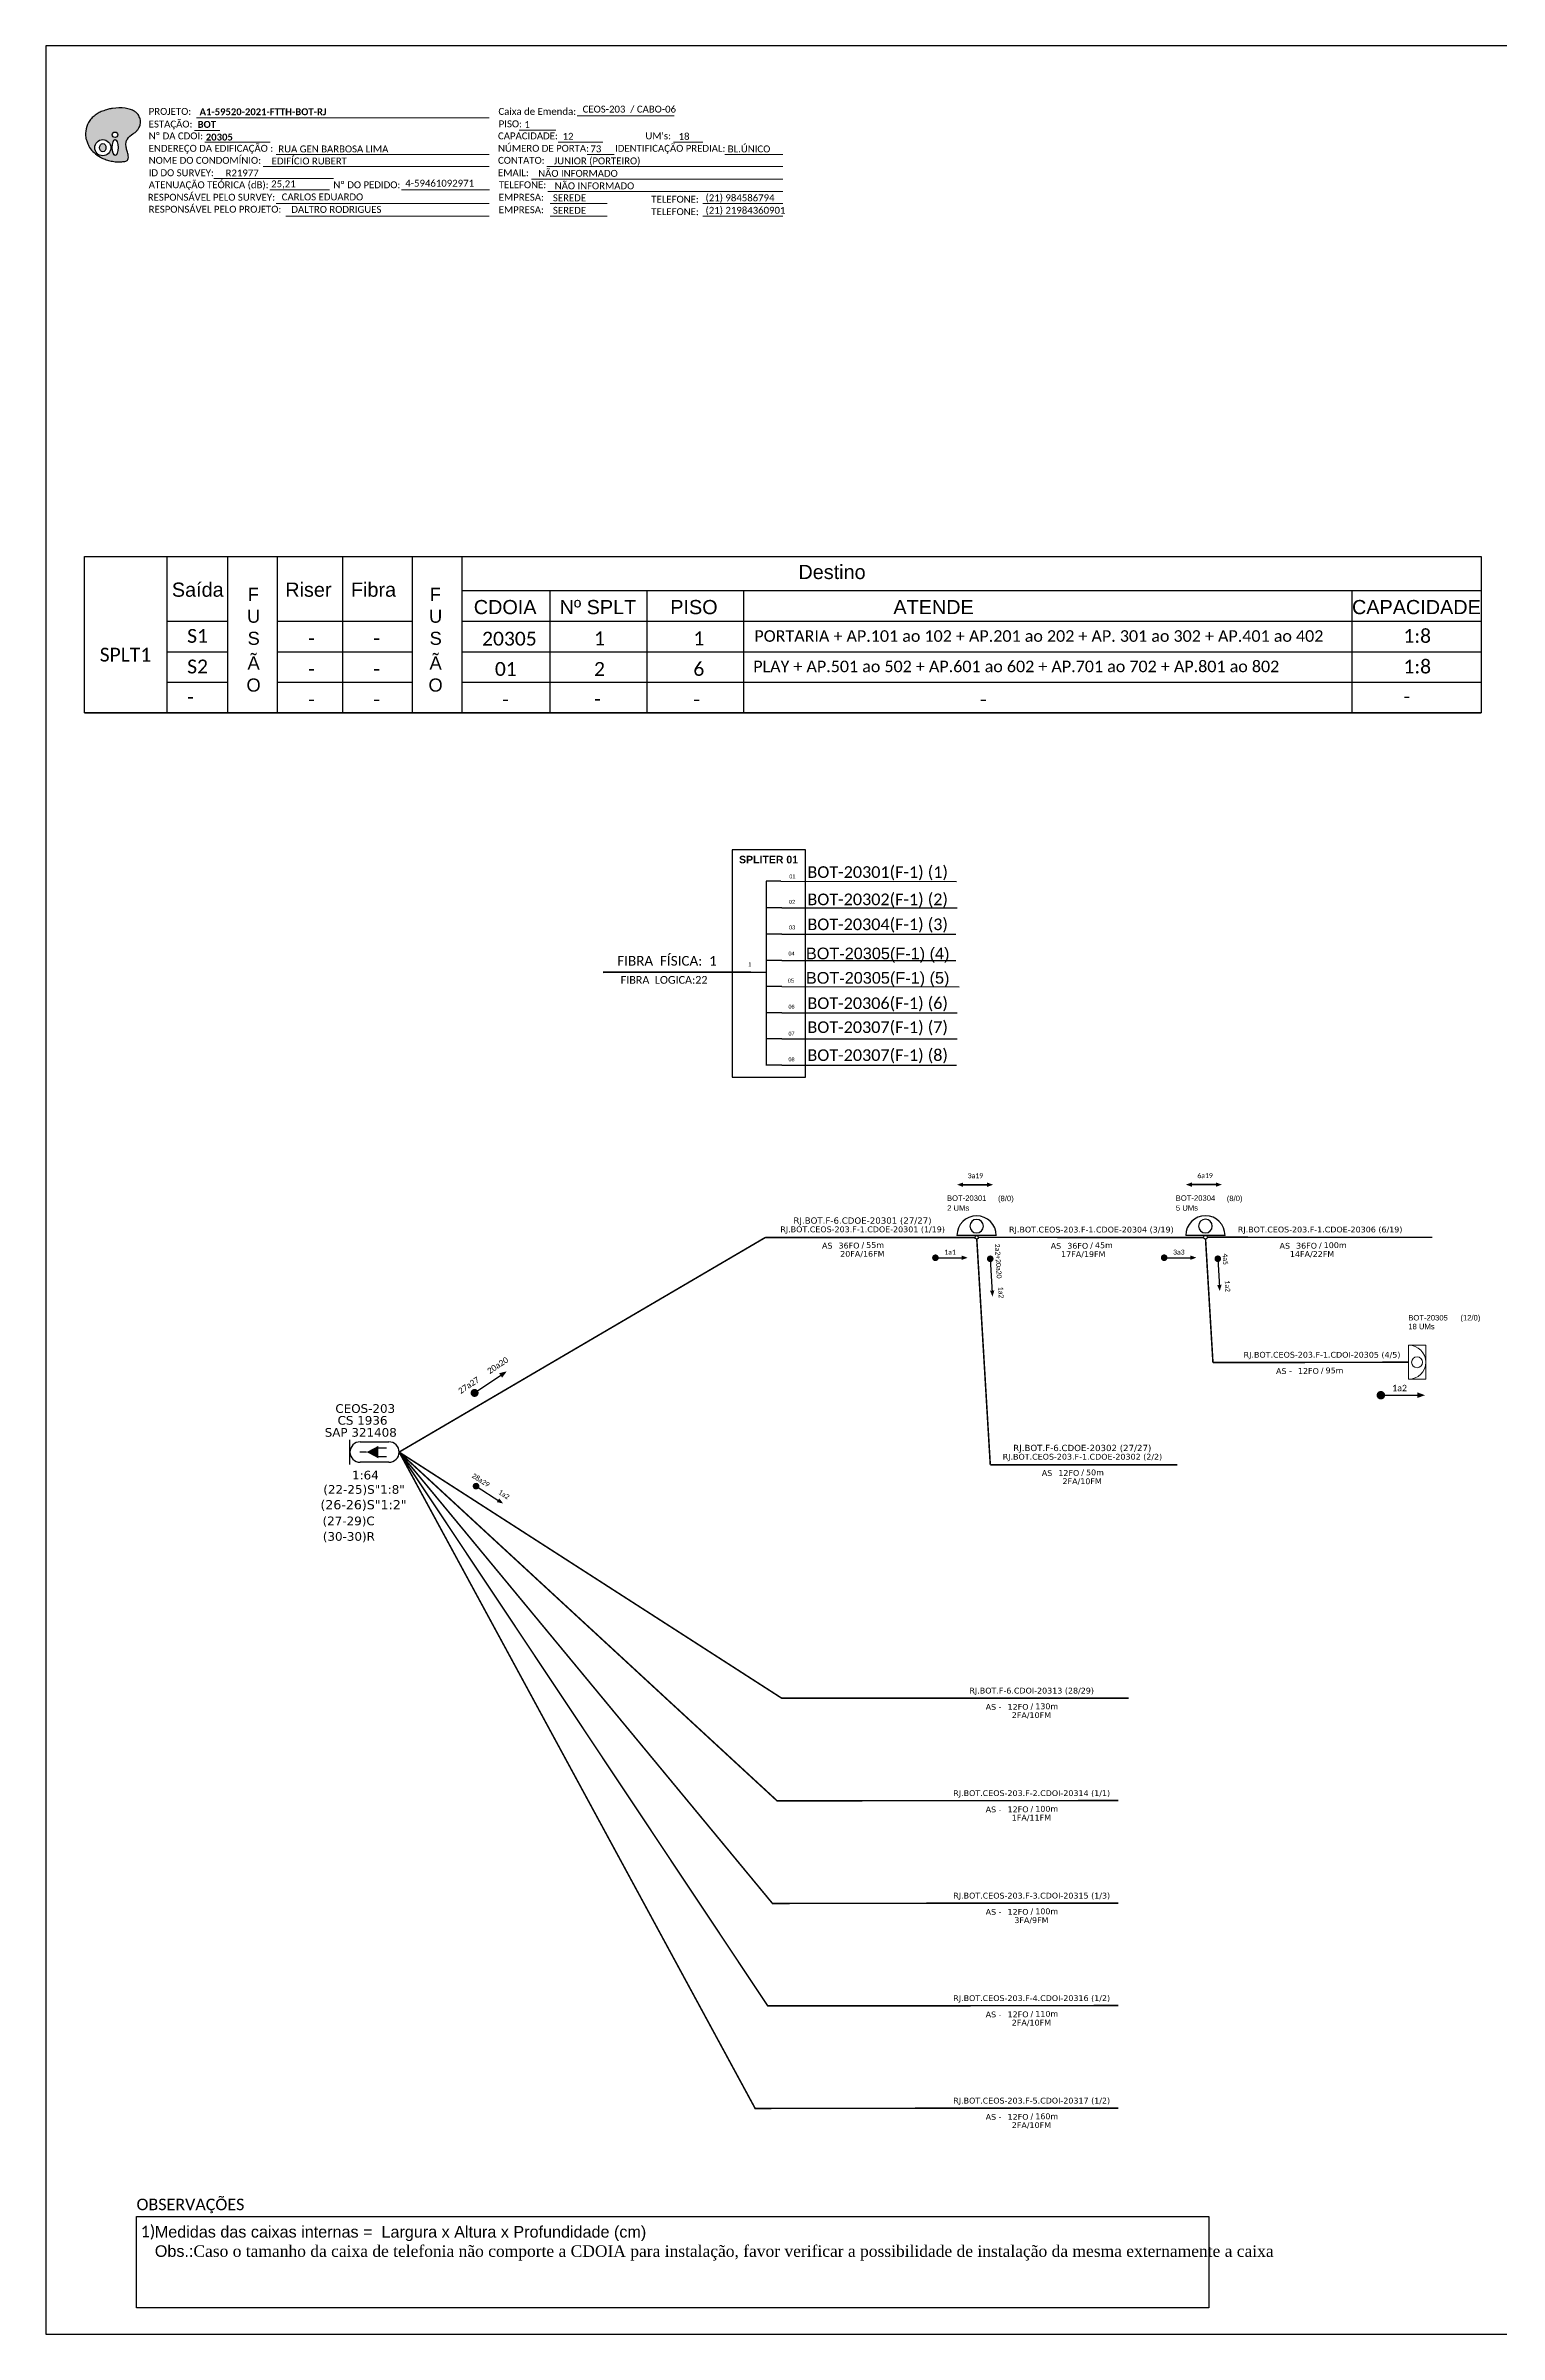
# Model space of a CAD drawing. Header units: metres. Extents: x -1286 to -445, y -500 to 94.
# Drawn here: x -1286 to -909, y -500 to 94 of the extents above; entities that cross this region are included whole.
import ezdxf
from ezdxf.enums import TextEntityAlignment as Align

# ---------------------------------------------------------------- set-up
doc = ezdxf.new("R2010")
doc.units = ezdxf.units.M
for name, color, linetype, lineweight in [("20.0-LEGENDA DOS CDO'S", 1, 'Continuous', 0), ('20.1-CDO_INTERIOR', 1, 'Continuous', 0), ('20.2-CDO_POSTE', 1, 'Continuous', 5), ('40.1-ETIQUETAS', 1, 'Continuous', 20)]:
    doc.layers.add(name, color=color, linetype=linetype, lineweight=lineweight)
for name, color, linetype in [('20.4-CEOS', 1, 'Continuous'), ('CAP a instalar', 1, 'Continuous'), ('CD a instalar', 1, 'Continuous'), ('label_cabos', 7, 'Continuous'), ('SETA', 7, 'Continuous'), ('texto', 255, 'Continuous'), ('UNIFILAR', 7, 'Continuous')]:
    doc.layers.add(name, color=color, linetype=linetype)
doc.styles.add('ARIAL', font='arial.ttf')
doc.styles.add('siredit', font='verdana.ttf')
doc.styles.add('WMF-Calibri0', font='calibri.ttf')
doc.styles.add('WMF-Calibri1', font='calibrib.ttf')
doc.linetypes.add('FENCELINE1', pattern='A,0.25,-0.1,[133,ltypeshp.shx,S=0.1,R=0,X=-0.1,Y=0],-0.1,1', length=1.45)

# ---------------------------------------------------------------- blocks, each defined once
blk = doc.blocks.new('OI')
h = blk.add_hatch(color=40)
edge = h.paths.add_edge_path()
edge.add_spline(control_points=[(4.35, -0.67), (3.92, -0.99), (3.26, -1.5), (2.81, -2.59), (2.9, -3.5), (3.06, -4.27), (3.31, -4.85), (3.37, -5.39), (3.4, -5.88), (3.2, -6.4), (2.54, -6.61), (1.65, -6.63), (0.55, -6.67), (-0.56, -6.42), (-1.61, -6.14), (-2.77, -5.61), (-3.92, -4.77), (-4.89, -3.7), (-5.34, -2.65), (-5.6, -1.94), (-5.85, -0.96), (-5.71, 0.47), (-5.1, 2.02), (-4.14, 3.02), (-3.3, 3.61), (-2.37, 4.16), (-1.36, 4.44), (-0.56, 4.7), (0.79, 4.85), (2.24, 4.97), (3.79, 4.57), (4.67, 4.21), (5.44, 3.65), (5.76, 2.99), (6.03, 2.21), (6.01, 1.46), (5.72, 0.64), (5.31, 0.08), (4.88, -0.38), (4.51, -0.55), (4.35, -0.67)], knot_values=[0, 0, 0, 0, 1.60434, 2.417191, 3.427595, 4.282808, 4.776746, 5.304182, 5.888771, 6.258406, 6.858137, 7.79129, 8.986195, 10.124242, 11.187857, 12.242908, 13.953784, 15.414161, 16.515391, 17.349188, 17.675853, 19.552021, 21.515531, 22.568638, 23.63245, 24.621084, 25.782718, 26.745347, 27.142653, 29.870543, 31.004649, 31.921532, 32.709589, 33.801391, 34.042471, 35.192333, 35.971461, 36.628871, 37.254359, 37.836911, 37.836911, 37.836911, 37.836911], degree=3, periodic=0)
h.paths.add_polyline_path([(1.13, -0.87, -1), (-0.04, -0.87, -1)], flags=16)
edge = h.paths.add_edge_path(flags=16)
edge.add_ellipse((0.56, -3.59), major_axis=(-0.02, 1.71), ratio=0.361305, start_angle=0, end_angle=360)
h.paths.add_polyline_path([(-0.36, -3.62, -1), (-3.8, -3.62, -1)], flags=16)
edge = h.paths.add_edge_path(flags=0)
edge.add_ellipse((-2.08, -3.62), major_axis=(0, 0.885), ratio=0.758294, start_angle=0, end_angle=360)
at = {"color": 40}
for centre, radius in [((-2.08, -3.62), 1.72), ((0.54, -0.87), 0.587)]:
    blk.add_circle(centre, radius, dxfattribs=at)
blk.add_ellipse((-2.08, -3.62), major_axis=(0, 0.885), ratio=0.758294, start_param=-3.141592653589792, end_param=3.141592653589792, dxfattribs=at)
blk.add_ellipse((0.56, -3.59), major_axis=(-0.02, 1.71), ratio=0.361305, dxfattribs=at)
at = {"color": 40, "start_tangent": (-0.800898, -0.598801), "end_tangent": (-0.800898, -0.598801)}
blk.add_spline([(4.35, -0.67), (3.2, -1.78), (2.9, -2.54), (2.92, -3.55), (3.12, -4.38), (3.28, -4.85), (3.37, -5.37), (3.35, -5.95), (3.2, -6.29), (2.66, -6.55), (1.73, -6.63), (0.54, -6.62), (-0.58, -6.41), (-1.6, -6.11), (-2.56, -5.67), (-3.95, -4.67), (-4.89, -3.56), (-5.37, -2.56), (-5.64, -1.78), (-5.72, -1.46), (-5.63, 0.42), (-4.84, 2.22), (-4.13, 2.99), (-3.27, 3.62), (-2.4, 4.09), (-1.3, 4.47), (-0.37, 4.72), (0.02, 4.77), (2.75, 4.8), (3.85, 4.53), (4.69, 4.16), (5.31, 3.68), (5.85, 2.73), (5.93, 2.5), (5.94, 1.35), (5.67, 0.62), (5.29, 0.08), (4.84, -0.36), (4.35, -0.67)], degree=3, dxfattribs=at)
blk = doc.blocks.new('CDOI_INT')
at = {"layer": '20.1-CDO_INTERIOR', "color": 0, "lineweight": 18}
blk.add_lwpolyline([(4.25, -4.25), (4.25, 4.25), (0, 4.25), (0, -4.25)], close=True, dxfattribs=at)
blk.add_circle((2.12, 0), 1.36, dxfattribs=at)
blk.add_arc((0, 0), 4.25, 270, 90, dxfattribs=at)
at = {"layer": "20.0-LEGENDA DOS CDO'S", "color": 0, "style": 'ARIAL'}
for tag, p in [('CDO_N', (-0.08, 10.38)), ('SPLITER_1', (21.18, 10.38)), ('SAP', (-0.08, 6.23)), ('SURVEY', (-0.08, 8.2)), ('SPLITER_2', (21.19, 8.68)), ('1:XX', (5.94, -2.22)), ('UMS', (5.94, -4.24))]:
    blk.add_attdef(tag, p, '', height=1.36, dxfattribs=at)
blk.add_attdef('FIBRAS_UTILIZADAS', text='', height=1.36, dxfattribs=at).set_placement((15.34, 10.38), align=Align.CENTER)
blk = doc.blocks.new('ETIQUETA_RS5F')
at = {"layer": '40.1-ETIQUETAS', "color": 0, "style": 'siredit'}
blk.add_text('/', height=1.5, dxfattribs=at).set_placement((1.58, -1.95), align=Align.MIDDLE_RIGHT)
for tag, p in [('ETIQUETA_R_SECUNDARIA', (1.21, 2.1)), ('ETIQUETA_R_PRIMARIA', (1.21, 4.1)), ('F_ATIVAS/F_MORTAS', (1.14, -4.24))]:
    blk.add_attdef(tag, text='', height=1.5, dxfattribs=at).set_placement(p, align=Align.MIDDLE_CENTER)
for tag, p in [('TIPO_CABO', (-6.58, -2.12)), ('CAP_CABO', (0.4, -2.09))]:
    blk.add_attdef(tag, text='', height=1.5, dxfattribs=at).set_placement(p, align=Align.MIDDLE_RIGHT)
blk.add_attdef('METROS', text='', height=1.5, dxfattribs=at).set_placement((2.14, -1.95), align=Align.MIDDLE_LEFT)
for tag, p in [('FUSÃO_1', (0.85, -8.39)), ('FUSÃO_2', (0.85, -10.6)), ('FUSÃO_3', (0.85, -12.93)), ('FUSÃO_4', (0.85, -15.14)), ('FUSÃO_5', (0.85, -17.16))]:
    blk.add_attdef(tag, text='', height=1.5, dxfattribs=at).set_placement(p, align=Align.CENTER)
blk = doc.blocks.new('CDOE-TEXTO PADRÃO')
at = {"layer": "20.0-LEGENDA DOS CDO'S", "color": 0, "style": 'ARIAL'}
for tag, p in [('CDO_N', (0.49, 7.39)), ('SAP', (0.51, 1.67)), ('CORDOALHA', (0.5, 4.33)), ('SPLITER_1', (0.59, -0.91)), ('(XX-XX_F)S', (0.54, -8.29)), ('SPLITER_2', (0.6, -3.55)), ('(XX-XX_L)S', (0.55, -10.83)), ('UMS', (0.55, -13.15))]:
    blk.add_attdef(tag, p, '', height=1.7, rotation=0.11799, dxfattribs=at)
blk.add_attdef('FIBRAS_UTILIZADAS', text='', height=1.7, rotation=0.11799, dxfattribs=at).set_placement((19.77, 7.43), align=Align.CENTER)
blk = doc.blocks.new('*U82')
at = {"layer": '20.4-CEOS', "color": 7, "style": 'siredit'}
blk.add_attdef('FIBRAS_SPLITTER', (0, 0), '', height=1.01, dxfattribs=at)
for tag, p, flags in [('ID_ATIVIDADE', (0, -1.48), 3), ('FATOR', (0, -2.79), 1), ('QTDE', (0, -4.11), 1), ('FID', (0, -5.42), 1)]:
    blk.add_attdef(tag, p, '', height=1.01, dxfattribs=dict(at, flags=flags))
blk = doc.blocks.new('SETA1')
at = {"const_width": 1.1}
blk.add_lwpolyline([(-5.28, 0, 1), (-4.18, 0, 1)], format="xyb", close=True, dxfattribs=at)
at = {"layer": 'SETA'}
blk.add_lwpolyline([(-4.73, 0), (4.73, 0)], dxfattribs=at)
blk.add_solid([(4.73, 0.73), (6.74, 0), (4.73, -0.73)], dxfattribs=at)

msp = doc.modelspace()

# ---------------------------------------------------------------- linework, layer by layer
for p, q in [((-1275.99, -38.39), (-913.61, -38.39)), ((-1275.99, -78.96), (-1275.99, -38.39)), ((-1254.67, -38.39), (-1254.67, -78.96)), ((-1238.91, -38.39), (-1238.91, -78.96)), ((-1225.96, -78.96), (-1225.96, -38.39)), ((-1209.05, -38.39), (-1209.05, -78.96)), ((-1191.03, -38.39), (-1191.03, -78.96)), ((-1178.07, -38.39), (-1178.07, -78.96)), ((-913.61, -38.39), (-913.61, -78.96)), ((-1178.07, -47.21), (-913.61, -47.21)), ((-1155.26, -47.21), (-1155.26, -78.96)), ((-1130.11, -47.21), (-1130.11, -78.96)), ((-1105.02, -47.21), (-1105.02, -78.96)), ((-947.19, -47.21), (-947.19, -78.96)), ((-1254.67, -55.15), (-1238.91, -55.15)), ((-1225.96, -55.15), (-1191.03, -55.15)), ((-1178.07, -55.15), (-913.61, -55.15)), ((-1254.67, -63.09), (-1238.91, -63.09)), ((-1225.96, -63.09), (-1191.03, -63.09)), ((-1178.07, -63.09), (-913.61, -63.09)), ((-1254.67, -71.02), (-1238.91, -71.02)), ((-1225.96, -71.02), (-1191.03, -71.02)), ((-1178.07, -71.02), (-913.61, -71.02)), ((-1254.67, -78.96), (-1238.91, -78.96)), ((-1225.96, -78.96), (-1191.03, -78.96)), ((-1178.07, -78.96), (-913.61, -78.96))]:
    msp.add_line(p, q)
at = {"color": 0}
for p, q in [((-1262.5, -469.23), (-984.25, -469.23)), ((-1262.5, -492.93), (-1262.5, -469.23)), ((-984.25, -469.23), (-984.25, -492.93)), ((-984.25, -492.93), (-1262.5, -492.93))]:
    msp.add_line(p, q, dxfattribs=at)
msp.add_lwpolyline([(-1286.07, -499.81), (-445.07, -499.81), (-445.07, 94.19), (-1286.07, 94.19)], close=True)
at = {"color": 7, "lineweight": 0}
for points in [[(-1247.47, 72.24), (-1240.92, 72.24)], [(-1246.96, 75.52), (-1170.98, 75.52)], [(-1163.19, 72.28), (-1153.71, 72.28)], [(-1148.15, 76.01), (-1123.01, 76.01)], [(-1244.81, 69.17), (-1227.84, 69.17)], [(-1226.24, 65.93), (-1170.98, 65.93)], [(-1153.14, 69.17), (-1141.52, 69.17)], [(-1145.56, 65.93), (-1138.61, 65.93)], [(-1123.2, 69.17), (-1115.53, 69.17)], [(-1109.86, 65.93), (-1094.82, 65.93)], [(-1242.49, 59.75), (-1211.44, 59.75)], [(-1229.65, 62.82), (-1170.98, 62.82)], [(-1160.06, 59.58), (-1094.8, 59.58)], [(-1156.02, 62.82), (-1094.8, 62.82)], [(-1227.96, 56.79), (-1212.45, 56.79)], [(-1193.73, 56.79), (-1170.96, 56.79)], [(-1155.78, 56.34), (-1094.8, 56.34)], [(-1226.24, 53.23), (-1170.98, 53.23)], [(-1223.75, 49.99), (-1170.98, 49.99)], [(-1155.17, 53.23), (-1140.37, 53.23)], [(-1155.17, 49.99), (-1140.37, 49.99)], [(-1115.57, 53.23), (-1094.8, 53.23)], [(-1115.57, 49.99), (-1094.8, 49.99)]]:
    msp.add_lwpolyline(points, dxfattribs=at)
msp.add_lwpolyline([(-913.61, -78.96), (-1275.99, -78.96), (-913.61, -78.96)])
at = {"color": 7}
msp.add_lwpolyline([(-1107.92, -173.51), (-1088.92, -173.51), (-1088.92, -114.49), (-1107.92, -114.49)], close=True, dxfattribs=at)
for points, const_width in [([(-1055.63, -220.4, 1), (-1054.77, -220.4, 1)], 0.859), ([(-996.27, -220.38, 1), (-995.41, -220.38, 1)], 0.859), ([(-1041.01, -220.23, 1), (-1040.96, -221.09, 1)], 0.859), ([(-981.95, -220.23, 1), (-981.9, -221.09, 1)], 0.859), ([(-1175.22, -255.77, 1), (-1174.36, -255.19, 1)], 1.03), ([(-1174.78, -279.44, 1), (-1174.05, -279.91, 1)], 0.859)]:
    msp.add_lwpolyline(points, format="xyb", close=True, dxfattribs=dict(const_width=const_width))
at = {"color": 1, "linetype": 'FENCELINE1', "ltscale": 5, "const_width": 0.401}
for points in [[(-985.11, -215.55), (-983.19, -247.59)], [(-932.42, -247.51), (-983.19, -247.59)]]:
    msp.add_lwpolyline(points, dxfattribs=at)
at = {"layer": '20.4-CEOS', "color": 7}
for p, q in [((-1204.48, -268.17), (-1197.03, -268.17)), ((-1197.03, -273.49), (-1204.48, -273.49))]:
    msp.add_line(p, q, dxfattribs=at)
for points in [[(-1207.14, -274.03), (-1207.14, -267.63)], [(-1202.81, -270.83), (-1204.6, -270.83)], [(-1199.87, -269.77), (-1197.61, -269.77)], [(-1199.87, -271.99), (-1197.61, -271.99)]]:
    msp.add_lwpolyline(points, dxfattribs=at)
msp.add_lwpolyline([(-1202.81, -270.83, 0, 3.28, 0), (-1199.73, -270.83, 3.28, 3.28, 0)], format="xyseb", dxfattribs=at)
for centre, start, end in [((-1204.48, -270.83), 90, 270), ((-1197.03, -270.83), 270, 90)]:
    msp.add_arc(centre, 2.66, start, end, dxfattribs=at)
at = {"layer": 'CAP a instalar', "color": 7, "linetype": 'FENCELINE1', "ltscale": 5, "const_width": 0.401}
for points in [[(-1194.37, -270.83), (-1099.33, -215.12)], [(-1099.33, -215.12), (-1044.98, -215.14)], [(-1044.47, -215.57), (-1040.97, -274.12)], [(-1044.04, -215.1), (-985.62, -215.12)], [(-984.67, -215.07), (-926.25, -215.1)], [(-1005.05, -334.69), (-1095.14, -334.69), (-1194.37, -270.83)], [(-992.44, -274.12), (-1040.97, -274.12)]]:
    msp.add_lwpolyline(points, dxfattribs=at)
at = {"layer": 'CD a instalar', "color": 7, "linetype": 'FENCELINE1', "ltscale": 5, "const_width": 0.401}
for points in [[(-1007.76, -361.29), (-1096.31, -361.34), (-1194.37, -270.83)], [(-1007.76, -387.9), (-1097.5, -387.98), (-1194.37, -270.83)], [(-1007.76, -414.5), (-1098.71, -414.59), (-1194.37, -270.83)], [(-1007.76, -441.11), (-1101.99, -441.19), (-1194.37, -270.83)]]:
    msp.add_lwpolyline(points, dxfattribs=at)
at = {"layer": 'label_cabos', "color": 7}
msp.add_line((-1039.4, -214.62), (-1049.62, -214.62), dxfattribs=at)
at = {"layer": 'label_cabos', "color": 5}
msp.add_line((-980.03, -214.6), (-990.26, -214.6), dxfattribs=at)
at = {"layer": 'label_cabos', "color": 7}
for centre, major_axis, end_param in [((-1044.51, -214.62), (-3.61, 3.61), 7.068583), ((-1044.51, -212.19), (-1.25, 1.25), 10.210176), ((-1044.51, -215.1), (-0.335, 0.335), 10.210176)]:
    msp.add_ellipse(centre, major_axis=major_axis, ratio=1, start_param=3.926991, end_param=end_param, dxfattribs=at)
at = {"layer": 'label_cabos', "color": 5}
for centre, major_axis, end_param in [((-985.15, -214.6), (-3.61, 3.61), 7.068583), ((-985.15, -212.17), (-1.25, 1.25), 10.210176), ((-985.14, -215.07), (-0.335, 0.335), 10.210176)]:
    msp.add_ellipse(centre, major_axis=major_axis, ratio=1, start_param=3.926991, end_param=end_param, dxfattribs=at)
at = {"layer": 'SETA'}
for points in [[(-1048.6, -201.44), (-1041.21, -201.44)], [(-1041.21, -201.44), (-1048.6, -201.44)], [(-989.24, -201.42), (-981.85, -201.42)], [(-981.85, -201.42), (-989.24, -201.42)], [(-1055.2, -220.4), (-1047.81, -220.4)], [(-1040.98, -220.66), (-1040.46, -229.5)], [(-995.84, -220.38), (-988.45, -220.38)], [(-981.93, -220.66), (-981.5, -228.04)], [(-1174.79, -255.48), (-1167.42, -250.55)], [(-1174.42, -279.67), (-1168.2, -283.67)]]:
    msp.add_lwpolyline(points, dxfattribs=at)
for points in [[(-1048.01, -200.86), (-1049.58, -201.43), (-1048.01, -202)], [(-1041.8, -200.86), (-1040.23, -201.43), (-1041.8, -202)], [(-988.64, -200.84), (-990.22, -201.41), (-988.64, -201.98)], [(-982.44, -200.84), (-980.87, -201.41), (-982.44, -201.98)], [(-1048.41, -219.82), (-1046.83, -220.39), (-1048.41, -220.96)], [(-989.04, -219.8), (-987.47, -220.37), (-989.04, -220.94)], [(-1039.91, -228.88), (-1040.39, -230.48), (-1041.05, -228.94)], [(-980.95, -227.41), (-981.43, -229.02), (-982.09, -227.48)], [(-1168.41, -250.36), (-1166.45, -249.88), (-1167.64, -251.51)], [(-1168.39, -282.86), (-1167.37, -284.19), (-1169.01, -283.82)]]:
    msp.add_solid(points, dxfattribs=at)
at = {"layer": 'UNIFILAR', "color": 7, "linetype": 'Continuous'}
for p, q in [((-1099.16, -122.68), (-1099.16, -170.45)), ((-1095.29, -122.68), (-1099.16, -122.68)), ((-1095.09, -129.59), (-1098.96, -129.59)), ((-1095.09, -136.4), (-1098.96, -136.4)), ((-1103.17, -146.25), (-1099.18, -146.25)), ((-1095.09, -143.24), (-1098.96, -143.24)), ((-1095.09, -150.02), (-1098.96, -150.02)), ((-1095.09, -156.8), (-1098.96, -156.8)), ((-1095.09, -163.61), (-1098.96, -163.61)), ((-1095.09, -170.41), (-1098.96, -170.41))]:
    msp.add_line(p, q, dxfattribs=at)
at = {"layer": 'UNIFILAR', "color": 10, "linetype": 'Continuous'}
for p, q in [((-1095.29, -122.68), (-1049.78, -122.69)), ((-1095.09, -129.59), (-1049.58, -129.6)), ((-1095.09, -136.38), (-1049.92, -136.39)), ((-1095.09, -143.23), (-1049.92, -143.24)), ((-1095.09, -150.02), (-1049.07, -150.03)), ((-1095.1, -156.83), (-1049.58, -156.84)), ((-1095.09, -163.6), (-1049.58, -163.6)), ((-1095.09, -170.38), (-1049.78, -170.39))]:
    msp.add_line(p, q, dxfattribs=at)
at = {"layer": 'UNIFILAR', "color": 1, "linetype": 'Continuous', "lineweight": 60}
msp.add_line((-1103.17, -146.25), (-1141.44, -146.37), dxfattribs=at)

# ---------------------------------------------------------------- block references
at = {"color": 7, "xscale": 1.213923925163967, "yscale": 1.213923925163967, "zscale": 1.213923925163967, "rotation": 0.1532896023949059}
msp.add_blockref('OI', (-1268.76, 72.14), dxfattribs=at)
at = {"color": 1}
ref = msp.add_blockref('CDOI_INT', (-932.42, -247.51), dxfattribs=dict(at, xscale=1.04449833851806, yscale=1.04449833851806, zscale=1.04449833851806))
ref.add_attrib('CDO_N', 'BOT-20305', (-932.5, -236.67), dxfattribs={"layer": "20.0-LEGENDA DOS CDO'S", "color": 0, "height": 1.421, "style": 'ARIAL'})
ref.add_attrib('FIBRAS_UTILIZADAS', '(12/0)', dxfattribs={"layer": "20.0-LEGENDA DOS CDO'S", "color": 0, "height": 1.421, "style": 'ARIAL'}).set_placement((-916.39, -236.67), align=Align.CENTER)
ref.add_attrib('SURVEY', '18 UMs', (-932.5, -238.95), dxfattribs={"layer": "20.0-LEGENDA DOS CDO'S", "color": 0, "height": 1.421, "style": 'ARIAL'})
at = {"layer": '20.2-CDO_POSTE', "color": 7}
ref = msp.add_blockref('CDOE-TEXTO PADRÃO', (-1046.12, -215.15), dxfattribs=dict(at, xscale=0.8353125024586917, yscale=0.8353125024586917, zscale=0.8353125024586917))
ref.add_attrib('CDO_N', 'BOT-20301', (-1052.21, -205.64), dxfattribs={"layer": "20.0-LEGENDA DOS CDO'S", "color": 0, "height": 1.42, "rotation": 0.11799, "style": 'ARIAL'})
ref.add_attrib('CORDOALHA', '2 UMs', (-1052.16, -208.2), dxfattribs={"layer": '20.1-CDO_INTERIOR', "color": 0, "height": 1.42, "rotation": 0.11799, "style": 'ARIAL'})
ref.add_attrib('FIBRAS_UTILIZADAS', '       (8/0)', dxfattribs={"layer": "20.0-LEGENDA DOS CDO'S", "color": 0, "height": 1.4199, "rotation": 0.11799, "style": 'ARIAL'}).set_placement((-1038.85, -205.71), align=Align.CENTER)
ref = msp.add_blockref('CDOE-TEXTO PADRÃO', (-986.75, -215.13), dxfattribs=dict(at, xscale=0.8353125024586917, yscale=0.8353125024586917, zscale=0.8353125024586917))
ref.add_attrib('CDO_N', 'BOT-20304', (-992.85, -205.62), dxfattribs={"layer": "20.0-LEGENDA DOS CDO'S", "color": 0, "height": 1.42, "rotation": 0.11799, "style": 'ARIAL'})
ref.add_attrib('CORDOALHA', '5 UMs', (-992.8, -208.18), dxfattribs={"layer": '20.1-CDO_INTERIOR', "color": 0, "height": 1.42, "rotation": 0.11799, "style": 'ARIAL'})
ref.add_attrib('FIBRAS_UTILIZADAS', '       (8/0)', dxfattribs={"layer": "20.0-LEGENDA DOS CDO'S", "color": 0, "height": 1.4199, "rotation": 0.11799, "style": 'ARIAL'}).set_placement((-979.49, -205.69), align=Align.CENTER)
at = {"layer": '20.4-CEOS', "color": 7, "lineweight": 0, "xscale": 2.357119964280016, "yscale": 2.357119964280016, "zscale": 2.357119964280016, "rotation": 359.9796179511374}
msp.add_blockref('*U82', (-1214.8, -285.68), dxfattribs=at).add_auto_attribs({'FIBRAS_SPLITTER': '(26-26)S"1:2"'})
at = {"layer": '40.1-ETIQUETAS', "color": 7}
ref = msp.add_blockref('ETIQUETA_RS5F', (-1075.28, -215.13), dxfattribs=dict(at, xscale=1.00234375, yscale=1.00234375, zscale=1.00234375))
ref.add_attrib('ETIQUETA_R_PRIMARIA', 'RJ.BOT.F-6.CDOE-20301 (27/27)', dxfattribs={"color": 0, "height": 1.6328, "style": 'siredit'}).set_placement((-1074.13, -210.74), align=Align.MIDDLE_CENTER)
ref.add_attrib('ETIQUETA_R_SECUNDARIA', 'RJ.BOT.CEOS-203.F-1.CDOE-20301 (1/19)', dxfattribs={"color": 0, "height": 1.5035, "style": 'siredit'}).set_placement((-1074.1, -213.02), align=Align.MIDDLE_CENTER)
ref.add_attrib('TIPO_CABO', 'AS', dxfattribs={"color": 0, "height": 1.504, "style": 'siredit'}).set_placement((-1081.91, -217.25), align=Align.MIDDLE_RIGHT)
ref.add_attrib('CAP_CABO', '36FO', dxfattribs={"color": 0, "height": 1.504, "style": 'siredit'}).set_placement((-1074.92, -217.23), align=Align.MIDDLE_RIGHT)
ref.add_attrib('METROS', '55m', dxfattribs={"color": 0, "height": 1.504, "style": 'siredit'}).set_placement((-1073.17, -217.09), align=Align.MIDDLE_LEFT)
ref.add_attrib('F_ATIVAS/F_MORTAS', '20FA/16FM', dxfattribs={"color": 0, "height": 1.504, "style": 'siredit'}).set_placement((-1074.17, -219.38), align=Align.MIDDLE_CENTER)
ref = msp.add_blockref('ETIQUETA_RS5F', (-1015.93, -215.19), dxfattribs=dict(at, xscale=1.002374987108396, yscale=1.002374987108396, zscale=1.002374987108396))
ref.add_attrib('ETIQUETA_R_SECUNDARIA', 'RJ.BOT.CEOS-203.F-1.CDOE-20304 (3/19)', dxfattribs={"color": 0, "height": 1.5036, "style": 'siredit'}).set_placement((-1014.74, -213.08), align=Align.MIDDLE_CENTER)
ref.add_attrib('TIPO_CABO', 'AS', dxfattribs={"color": 0, "height": 1.504, "style": 'siredit'}).set_placement((-1022.56, -217.31), align=Align.MIDDLE_RIGHT)
ref.add_attrib('CAP_CABO', '36FO', dxfattribs={"color": 0, "height": 1.504, "style": 'siredit'}).set_placement((-1015.56, -217.29), align=Align.MIDDLE_RIGHT)
ref.add_attrib('METROS', '45m', dxfattribs={"color": 0, "height": 1.504, "style": 'siredit'}).set_placement((-1013.81, -217.15), align=Align.MIDDLE_LEFT)
ref.add_attrib('F_ATIVAS/F_MORTAS', '17FA/19FM', dxfattribs={"color": 0, "height": 1.504, "style": 'siredit'}).set_placement((-1016.84, -219.45), align=Align.MIDDLE_CENTER)
ref = msp.add_blockref('ETIQUETA_RS5F', (-956.56, -215.17), dxfattribs=dict(at, xscale=1.002374987108396, yscale=1.002374987108396, zscale=1.002374987108396))
ref.add_attrib('ETIQUETA_R_SECUNDARIA', 'RJ.BOT.CEOS-203.F-1.CDOE-20306 (6/19)', dxfattribs={"color": 0, "height": 1.5036, "style": 'siredit'}).set_placement((-955.38, -213.06), align=Align.MIDDLE_CENTER)
ref.add_attrib('TIPO_CABO', 'AS', dxfattribs={"color": 0, "height": 1.504, "style": 'siredit'}).set_placement((-963.19, -217.29), align=Align.MIDDLE_RIGHT)
ref.add_attrib('CAP_CABO', '36FO', dxfattribs={"color": 0, "height": 1.504, "style": 'siredit'}).set_placement((-956.19, -217.27), align=Align.MIDDLE_RIGHT)
ref.add_attrib('METROS', '100m', dxfattribs={"color": 0, "height": 1.504, "style": 'siredit'}).set_placement((-954.45, -217.13), align=Align.MIDDLE_LEFT)
ref.add_attrib('F_ATIVAS/F_MORTAS', '14FA/22FM', dxfattribs={"color": 0, "height": 1.504, "style": 'siredit'}).set_placement((-957.47, -219.43), align=Align.MIDDLE_CENTER)
ref = msp.add_blockref('ETIQUETA_RS5F', (-1018.25, -274.15), dxfattribs=dict(at, xscale=1.00234375, yscale=1.00234375, zscale=1.00234375))
ref.add_attrib('ETIQUETA_R_PRIMARIA', 'RJ.BOT.F-6.CDOE-20302 (27/27)', dxfattribs={"color": 0, "height": 1.6328, "style": 'siredit'}).set_placement((-1017.1, -269.76), align=Align.MIDDLE_CENTER)
ref.add_attrib('ETIQUETA_R_SECUNDARIA', 'RJ.BOT.CEOS-203.F-1.CDOE-20302 (2/2)', dxfattribs={"color": 0, "height": 1.5035, "style": 'siredit'}).set_placement((-1017.06, -272.04), align=Align.MIDDLE_CENTER)
ref.add_attrib('TIPO_CABO', 'AS', dxfattribs={"color": 0, "height": 1.504, "style": 'siredit'}).set_placement((-1024.88, -276.27), align=Align.MIDDLE_RIGHT)
ref.add_attrib('CAP_CABO', '12FO', dxfattribs={"color": 0, "height": 1.504, "style": 'siredit'}).set_placement((-1017.88, -276.25), align=Align.MIDDLE_RIGHT)
ref.add_attrib('METROS', '50m', dxfattribs={"color": 0, "height": 1.504, "style": 'siredit'}).set_placement((-1016.13, -276.11), align=Align.MIDDLE_LEFT)
ref.add_attrib('F_ATIVAS/F_MORTAS', '2FA/10FM', dxfattribs={"color": 0, "height": 1.504, "style": 'siredit'}).set_placement((-1017.13, -278.4), align=Align.MIDDLE_CENTER)
at = {"layer": 'SETA', "color": 2}
msp.add_blockref('SETA1', (-934.89, -256.07), dxfattribs=at)

# ---------------------------------------------------------------- texts
at = {"color": 7, "lineweight": 0, "style": 'WMF-Calibri0'}
for s, height, p in [('PROJETO:', 1.793, (-1259.36, 76.26)), ('Caixa de Emenda:', 1.7927, (-1168.6, 76.26)), ('ESTAÇÃO:', 1.793, (-1259.36, 72.98)), ('Nº DA CDOI:', 1.7927, (-1259.36, 69.91)), ('CAPACIDADE:', 1.7927, (-1168.71, 69.91)), ('PISO:', 1.793, (-1168.53, 73.03)), ("UM's:", 1.793, (-1130.47, 69.91)), ('ENDEREÇO DA EDIFICAÇÃO :', 1.7927, (-1259.36, 66.68)), ('NOME DO CONDOMÍNIO:', 1.7927, (-1259.36, 63.56)), ('CONTATO:', 1.793, (-1168.71, 63.56)), ('NÚMERO DE PORTA:', 1.7927, (-1168.71, 66.68)), ('IDENTIFICAÇÃO PREDIAL:', 1.7927, (-1138.34, 66.68)), ('ATENUAÇÃO TEÓRICA (dB):', 1.7927, (-1259.36, 57.21)), ('ID DO SURVEY:', 1.7927, (-1259.36, 60.33)), ('EMAIL:', 1.793, (-1168.71, 60.33)), ('RESPONSÁVEL PELO SURVEY:', 1.7927, (-1259.6, 53.98)), ('Nº DO PEDIDO:', 1.7927, (-1211.44, 57.21)), ('TELEFONE:', 1.793, (-1168.53, 57.21)), ('EMPRESA:', 1.793, (-1168.53, 53.98)), ('TELEFONE:', 1.793, (-1128.93, 53.47)), ('RESPONSÁVEL PELO PROJETO:', 1.7927, (-1259.36, 50.87)), ('EMPRESA:', 1.793, (-1168.53, 50.74)), ('TELEFONE:', 1.793, (-1128.93, 50.24))]:
    msp.add_text(s, height=height, dxfattribs=at).set_placement(p)
at = {"color": 7}
for s, height, style, p in [('A1-59520-2021-FTTH-BOT-RJ', 1.7927, 'WMF-Calibri1', (-1246.16, 76.17)), ('CEOS-203  / CABO-06', 1.7927, 'WMF-Calibri0', (-1146.75, 76.85)), ('BOT', 1.793, 'WMF-Calibri1', (-1246.68, 72.89)), ('1', 1.79, 'WMF-Calibri0', (-1161.84, 72.88)), ('12', 1.793, 'WMF-Calibri0', (-1151.96, 69.79)), ('18', 1.793, 'WMF-Calibri0', (-1121.85, 69.77)), ('EDIFÍCIO RUBERT', 1.7927, 'WMF-Calibri0', (-1227.45, 63.39)), ('RUA GEN BARBOSA LIMA ', 1.7927, 'WMF-Calibri0', (-1225.73, 66.52)), ('JUNIOR (PORTEIRO)', 1.7927, 'WMF-Calibri0', (-1154.25, 63.42)), ('73', 1.793, 'WMF-Calibri0', (-1144.74, 66.53)), ('BL.ÚNICO', 1.793, 'WMF-Calibri0', (-1109.1, 66.53)), ('R21977', 1.793, 'WMF-Calibri0', (-1239.4, 60.28)), ('4-59461092971', 1.7927, 'WMF-Calibri0', (-1192.78, 57.62)), ('NÃO INFORMADO', 1.7927, 'WMF-Calibri0', (-1158.28, 60.18)), ('25,21', 1.793, 'WMF-Calibri0', (-1227.58, 57.45)), ('CARLOS EDUARDO', 1.7927, 'WMF-Calibri0', (-1224.84, 54.07)), ('SEREDE', 1.793, 'WMF-Calibri0', (-1154.47, 53.83)), ('NÃO INFORMADO', 1.7927, 'WMF-Calibri0', (-1154, 56.94)), ('(21) 984586794', 1.7927, 'WMF-Calibri0', (-1114.86, 53.83)), ('DALTRO RODRIGUES', 1.7927, 'WMF-Calibri0', (-1222.35, 50.83)), ('SEREDE', 1.793, 'WMF-Calibri0', (-1154.47, 50.59)), ('(21) 21984360901', 1.7927, 'WMF-Calibri0', (-1114.86, 50.59)), ('20305', 3.585, 'WMF-Calibri0', (-1172.84, -61.49)), ('1', 3.59, 'WMF-Calibri0', (-1143.79, -61.41)), ('1', 3.59, 'WMF-Calibri0', (-1118.02, -61.41)), ('PORTARIA + AP.101 ao 102 + AP.201 ao 202 + AP. 301 ao 302 + AP.401 ao 402', 3, 'WMF-Calibri0', (-1102.18, -60.51)), ('-', 3.59, 'WMF-Calibri0', (-1217.96, -61.41)), ('-', 3.59, 'WMF-Calibri0', (-1201.06, -61.41)), ('PLAY + AP.501 ao 502 + AP.601 ao 602 + AP.701 ao 702 + AP.801 ao 802', 3, 'WMF-Calibri0', (-1102.48, -68.4)), ('-', 3.59, 'WMF-Calibri0', (-1217.96, -69.35)), ('-', 3.59, 'WMF-Calibri0', (-1201.06, -69.35)), ('01', 3.585, 'WMF-Calibri0', (-1169.52, -69.35)), ('2', 3.59, 'WMF-Calibri0', (-1143.79, -69.35)), ('6', 3.59, 'WMF-Calibri0', (-1118.02, -69.35)), ('-', 3.59, 'WMF-Calibri0', (-1217.96, -77.29)), ('-', 3.59, 'WMF-Calibri0', (-1201.06, -77.29)), ('-', 3.59, 'WMF-Calibri0', (-1167.65, -77.29)), ('-', 3.59, 'WMF-Calibri0', (-1143.79, -77.13)), ('-', 3.59, 'WMF-Calibri0', (-1118.02, -77.29)), ('-', 3.59, 'WMF-Calibri0', (-1043.63, -77.29))]:
    msp.add_text(s, height=height, dxfattribs=dict(at, style=style)).set_placement(p)
at = {"color": 7, "style": 'WMF-Calibri1'}
msp.add_text('20305', height=1.793, dxfattribs=at).set_placement((-1241.03, 69.6), align=Align.CENTER)
at = {"style": 'ARIAL'}
for s, p in [('Destino', (-1082.04, -42.39)), ('Saída', (-1246.63, -46.98)), ('Riser', (-1217.92, -46.98)), ('Fibra', (-1201.02, -46.98)), ('CDOIA', (-1166.86, -51.5)), ('Nº SPLT', (-1142.79, -51.5)), ('PISO', (-1117.87, -51.5)), ('ATENDE', (-1055.69, -51.5)), ('CAPACIDADE', (-930.39, -51.5))]:
    msp.add_text(s, height=3.68, dxfattribs=at).set_placement(p, align=Align.MIDDLE_CENTER)
at = {"linetype": 'Continuous', "style": 'ARIAL'}
for s, p in [('F', (-1233.67, -49.9)), ('F', (-1186.44, -49.9)), ('U', (-1233.85, -55.57)), ('U', (-1186.61, -55.57)), ('S', (-1233.7, -61.3)), ('S', (-1186.47, -61.3)), ('Ã', (-1233.72, -67.71)), ('Ã', (-1186.49, -67.71)), ('O', (-1233.99, -73.44)), ('O', (-1186.76, -73.44))]:
    msp.add_text(s, height=3.4, dxfattribs=at).set_placement(p)
at = {"color": 1, "linetype": 'ByBlock', "style": 'siredit'}
msp.add_text('RJ.BOT.CEOS-203.F-1.CDOI-20305 (4/5)', height=1.5036, dxfattribs=at).set_placement((-954.89, -245.57), align=Align.MIDDLE_CENTER)
for s, p in [('AS -', (-962.7, -249.8)), ('12FO', (-955.7, -249.78))]:
    msp.add_text(s, height=1.504, dxfattribs=at).set_placement(p, align=Align.MIDDLE_RIGHT)
at = {"color": 1, "style": 'siredit'}
msp.add_text('/', height=1.5, dxfattribs=at).set_placement((-954.49, -249.64), align=Align.MIDDLE_RIGHT)
at = {"color": 1, "linetype": 'ByBlock', "style": 'siredit'}
msp.add_text('95m', height=1.504, dxfattribs=at).set_placement((-953.96, -249.64), align=Align.MIDDLE_LEFT)
at = {"style": 'WMF-Calibri0'}
msp.add_text('OBSERVAÇÕES', height=3, dxfattribs=at).set_placement((-1262.52, -467.61))
at = {"char_height": 3, "width": 277.1819, "attachment_point": 1}
for s, insert, style in [('1)', (-1261.44, -471.63), 'WMF-Calibri0'), ('Medidas das caixas internas =  Largura x Altura x Profundidade (cm)\\PObs.:{\\fTimes New Roman|b0|i0|c0|p16;Caso o tamanho da caixa de telefonia não comporte a CDOIA para instalação, favor verificar a possibilidade de instalação da mesma externamente a caixa}', (-1257.77, -471.72), 'ARIAL')]:
    msp.add_mtext(s, dxfattribs=dict(at, insert=insert, style=style))
at = {"color": 7, "lineweight": 0, "style": 'WMF-Calibri0', "flags": 8}
for tag, p, s, height in [('S1', (-1249.38, -60.78), 'S1', 3.585), ('1:8', (-933.76, -60.78), '1:8', 3.585), ('SPLT1', (-1272.07, -65.64), 'XX', 3.585), ('S2', (-1249.38, -68.72), '-', 3.59), ('1:8', (-933.76, -68.72), '-', 3.59), ('-', (-1249.38, -76.66), '-', 3.59), ('-', (-933.76, -76.5), '-', 3.59)]:
    msp.add_attdef(tag, p, s, height=height, dxfattribs=at)
at = {"layer": '20.4-CEOS', "color": 7, "style": 'siredit'}
for s, height, p in [('CEOS-203', 2.251, (-1203.16, -258.4)), ('SAP 321408', 2.251, (-1204.33, -264.59)), ('CS 1936', 2.251, (-1203.87, -261.47)), ('1:64', 2.251, (-1203.13, -275.69)), ('(22-25)S"1:8"', 2.2508, (-1203.48, -279.4)), ('(27-29)C', 2.251, (-1207.48, -287.57)), ('(30-30)R', 2.251, (-1207.42, -291.6))]:
    msp.add_text(s, height=height, dxfattribs=at).set_placement(p, align=Align.TOP_CENTER)
at = {"layer": '40.1-ETIQUETAS', "color": 7, "linetype": 'ByBlock', "style": 'siredit'}
for s, height, p in [('RJ.BOT.F-6.CDOI-20313 (28/29)', 1.5036, (-1030.23, -332.75)), ('2FA/10FM', 1.504, (-1030.3, -339.12)), ('RJ.BOT.CEOS-203.F-2.CDOI-20314 (1/1)', 1.5036, (-1030.23, -359.36)), ('1FA/11FM', 1.504, (-1030.3, -365.72)), ('RJ.BOT.CEOS-203.F-3.CDOI-20315 (1/3)', 1.5036, (-1030.23, -385.96)), ('3FA/9FM', 1.504, (-1030.3, -392.33)), ('RJ.BOT.CEOS-203.F-4.CDOI-20316 (1/2)', 1.5036, (-1030.23, -412.57)), ('2FA/10FM', 1.504, (-1030.3, -418.93)), ('RJ.BOT.CEOS-203.F-5.CDOI-20317 (1/2)', 1.5036, (-1030.23, -439.17)), ('2FA/10FM', 1.504, (-1030.3, -445.54))]:
    msp.add_text(s, height=height, dxfattribs=at).set_placement(p, align=Align.MIDDLE_CENTER)
for s, p in [('AS -', (-1038.05, -336.98)), ('12FO', (-1031.05, -336.96)), ('AS -', (-1038.05, -363.59)), ('12FO', (-1031.05, -363.56)), ('AS -', (-1038.05, -390.19)), ('12FO', (-1031.05, -390.17)), ('AS -', (-1038.05, -416.8)), ('12FO', (-1031.05, -416.78)), ('AS -', (-1038.05, -443.4)), ('12FO', (-1031.05, -443.38))]:
    msp.add_text(s, height=1.504, dxfattribs=at).set_placement(p, align=Align.MIDDLE_RIGHT)
at = {"layer": '40.1-ETIQUETAS', "color": 7, "style": 'siredit'}
for p in [(-1029.84, -336.82), (-1029.84, -363.43), (-1029.84, -390.03), (-1029.84, -416.64), (-1029.84, -443.24)]:
    msp.add_text('/', height=1.5, dxfattribs=at).set_placement(p, align=Align.MIDDLE_RIGHT)
at = {"layer": '40.1-ETIQUETAS', "color": 7, "linetype": 'ByBlock', "style": 'siredit'}
for s, p in [('130m', (-1029.3, -336.82)), ('100m', (-1029.3, -363.43)), ('100m', (-1029.3, -390.03)), ('110m', (-1029.3, -416.64)), ('160m', (-1029.3, -443.24))]:
    msp.add_text(s, height=1.504, dxfattribs=at).set_placement(p, align=Align.MIDDLE_LEFT)
at = {"layer": 'texto', "color": 1, "style": 'ARIAL'}
for s, p in [('BOT-20305(F-1) (4)', (-1088.81, -142.91)), ('BOT-20305(F-1) (5)', (-1088.81, -149.25))]:
    msp.add_text(s, height=3.0175, dxfattribs=at).set_placement(p)
at = {"layer": 'texto'}
for s, insert, char_height, width, attachment_point in [('{\\fArial|b1|i0|c0|p34;\\C10;SPLITER 01}', (-1098.51, -117.05), 1.9528, 19.008, 5), ('{\\fCalibri|b0|i0|c0|p34;\\C7;BOT-20301(F-1) (1)}', (-1088.42, -118.77), 3.0175, 74.1359, 1), ('\\C7;\\fArial|b0|i0|;\\H1.0273588255048;01 ', (-1092.33, -121.42), 1.9528, 3.9163, 5), ('\\C7;\\fArial|b0|i0|;\\H1.0273588255048;02 ', (-1092.38, -128.02), 1.9528, 4.134, 5), ('{\\fCalibri|b0|i0|c0|p34;\\C7;BOT-20302(F-1) (2)}', (-1088.42, -125.86), 3.0175, 74.1359, 1), ('\\C7;\\fArial|b0|i0|;\\H1.0273588255048;03 ', (-1092.38, -134.67), 1.9528, 3.8016, 5), ('{\\fCalibri|b0|i0|c0|p34;\\C7;BOT-20304(F-1) (3)}', (-1088.42, -132.34), 3.0175, 74.1359, 1), ('{\\fCalibri|b0|i0|c0|p34;\\C7;FIBRA  FÍSICA:  1}', (-1124.86, -143.33), 2.5145, 38.016, 5), ('\\C7;\\fArial|b0|i0|;\\H1.0273588255048;04 ', (-1092.55, -141.43), 1.9528, 4.134, 5), ('{\\fCalibri|b0|i0|c0|p34;\\C7;FIBRA  LOGICA:22}', (-1125.62, -148.28), 2.0117, 38.016, 5), ('\\C7;\\fArial|b0|i0|;\\H1.0273588255048;1', (-1103.36, -144.24), 1.9528, 1.9343, 5), ('\\C7;\\fArial|b0|i0|;\\H1.0273588255048;05 ', (-1092.69, -148.48), 1.9528, 5.0844, 5), ('{\\fCalibri|b0|i0|c0|p34;\\C7;BOT-20306(F-1) (6)}', (-1088.42, -152.81), 3.0175, 74.1359, 1), ('\\C7;\\fArial|b0|i0|;\\H1.0273588255048;06 ', (-1092.55, -155.24), 1.9528, 4.134, 5), ('{\\fCalibri|b0|i0|c0|p34;\\C7;BOT-20307(F-1) (7)}', (-1088.42, -159.03), 3.0175, 74.1359, 1), ('\\C7;\\fArial|b0|i0|;\\H1.0273588255048;07 ', (-1092.55, -162.24), 1.9528, 4.134, 5), ('{\\fCalibri|b0|i0|c0|p34;\\C7;BOT-20307(F-1) (8)}', (-1088.42, -166.29), 3.0175, 74.1359, 1), ('\\C7;\\fArial|b0|i0|;\\H1.0273588255048;08 ', (-1092.55, -168.89), 1.9528, 4.134, 5), ('{\\fCalibri|b0|i0|c0|p34;\\C7;3a19}', (-1044.82, -199.11), 1.2891, 21.7927, 5), ('{\\fCalibri|b0|i0|c0|p34;\\C7; 6a19}', (-985.46, -199.09), 1.2891, 21.7927, 5), ('{\\fCalibri|b0|i0|c0|p34;\\C7;1a1}', (-1051.4, -218.95), 1.2891, 21.7927, 5), ('{\\fCalibri|b0|i0|c0|p34;\\C7;3a3}', (-992.04, -218.93), 1.2891, 21.7927, 5), ('{\\fCalibri|b0|i0|c0|p34;\\C7;1a2}', (-934.76, -254.21), 1.65, 27.8947, 5)]:
    msp.add_mtext(s, dxfattribs=dict(at, insert=insert, char_height=char_height, width=width, attachment_point=attachment_point))
at = {"layer": 'texto', "attachment_point": 5}
for s, insert, char_height, width, rotation in [('{\\fCalibri|b0|i0|c0|p34;\\C7;2a2+20a20}', (-1038.89, -221.26), 1.2891, 21.7927, 273.34285), ('{\\fCalibri|b0|i0|c0|p34;\\C7;4a5}', (-979.96, -220.75), 1.2891, 21.7927, 273.34285), ('{\\fCalibri|b0|i0|c0|p34;\\C7;1a2}', (-1038.19, -229.4), 1.2891, 21.7927, 273.34285), ('{\\fCalibri|b0|i0|c0|p34;\\C7;1a2}', (-979.41, -227.78), 1.2891, 21.7927, 273.34285), ('{\\fCalibri|b0|i0|c0|p34;\\C7;20a20}', (-1168.79, -248.33), 1.5469, 26.1513, 33.80452), ('{\\fCalibri|b0|i0|c0|p34;\\C7;27a27}', (-1176.31, -253.49), 1.5469, 26.1513, 33.80452), ('{\\fCalibri|b0|i0|c0|p34;\\C7;28a29}', (-1173.18, -278.13), 1.2891, 21.7927, 327.23863), ('{\\fCalibri|b0|i0|c0|p34;\\C7;1a2}', (-1167.18, -281.84), 1.2891, 21.7927, 327.23863)]:
    msp.add_mtext(s, dxfattribs=dict(at, insert=insert, char_height=char_height, width=width, rotation=rotation))

doc.saveas('drawing.dxf')
